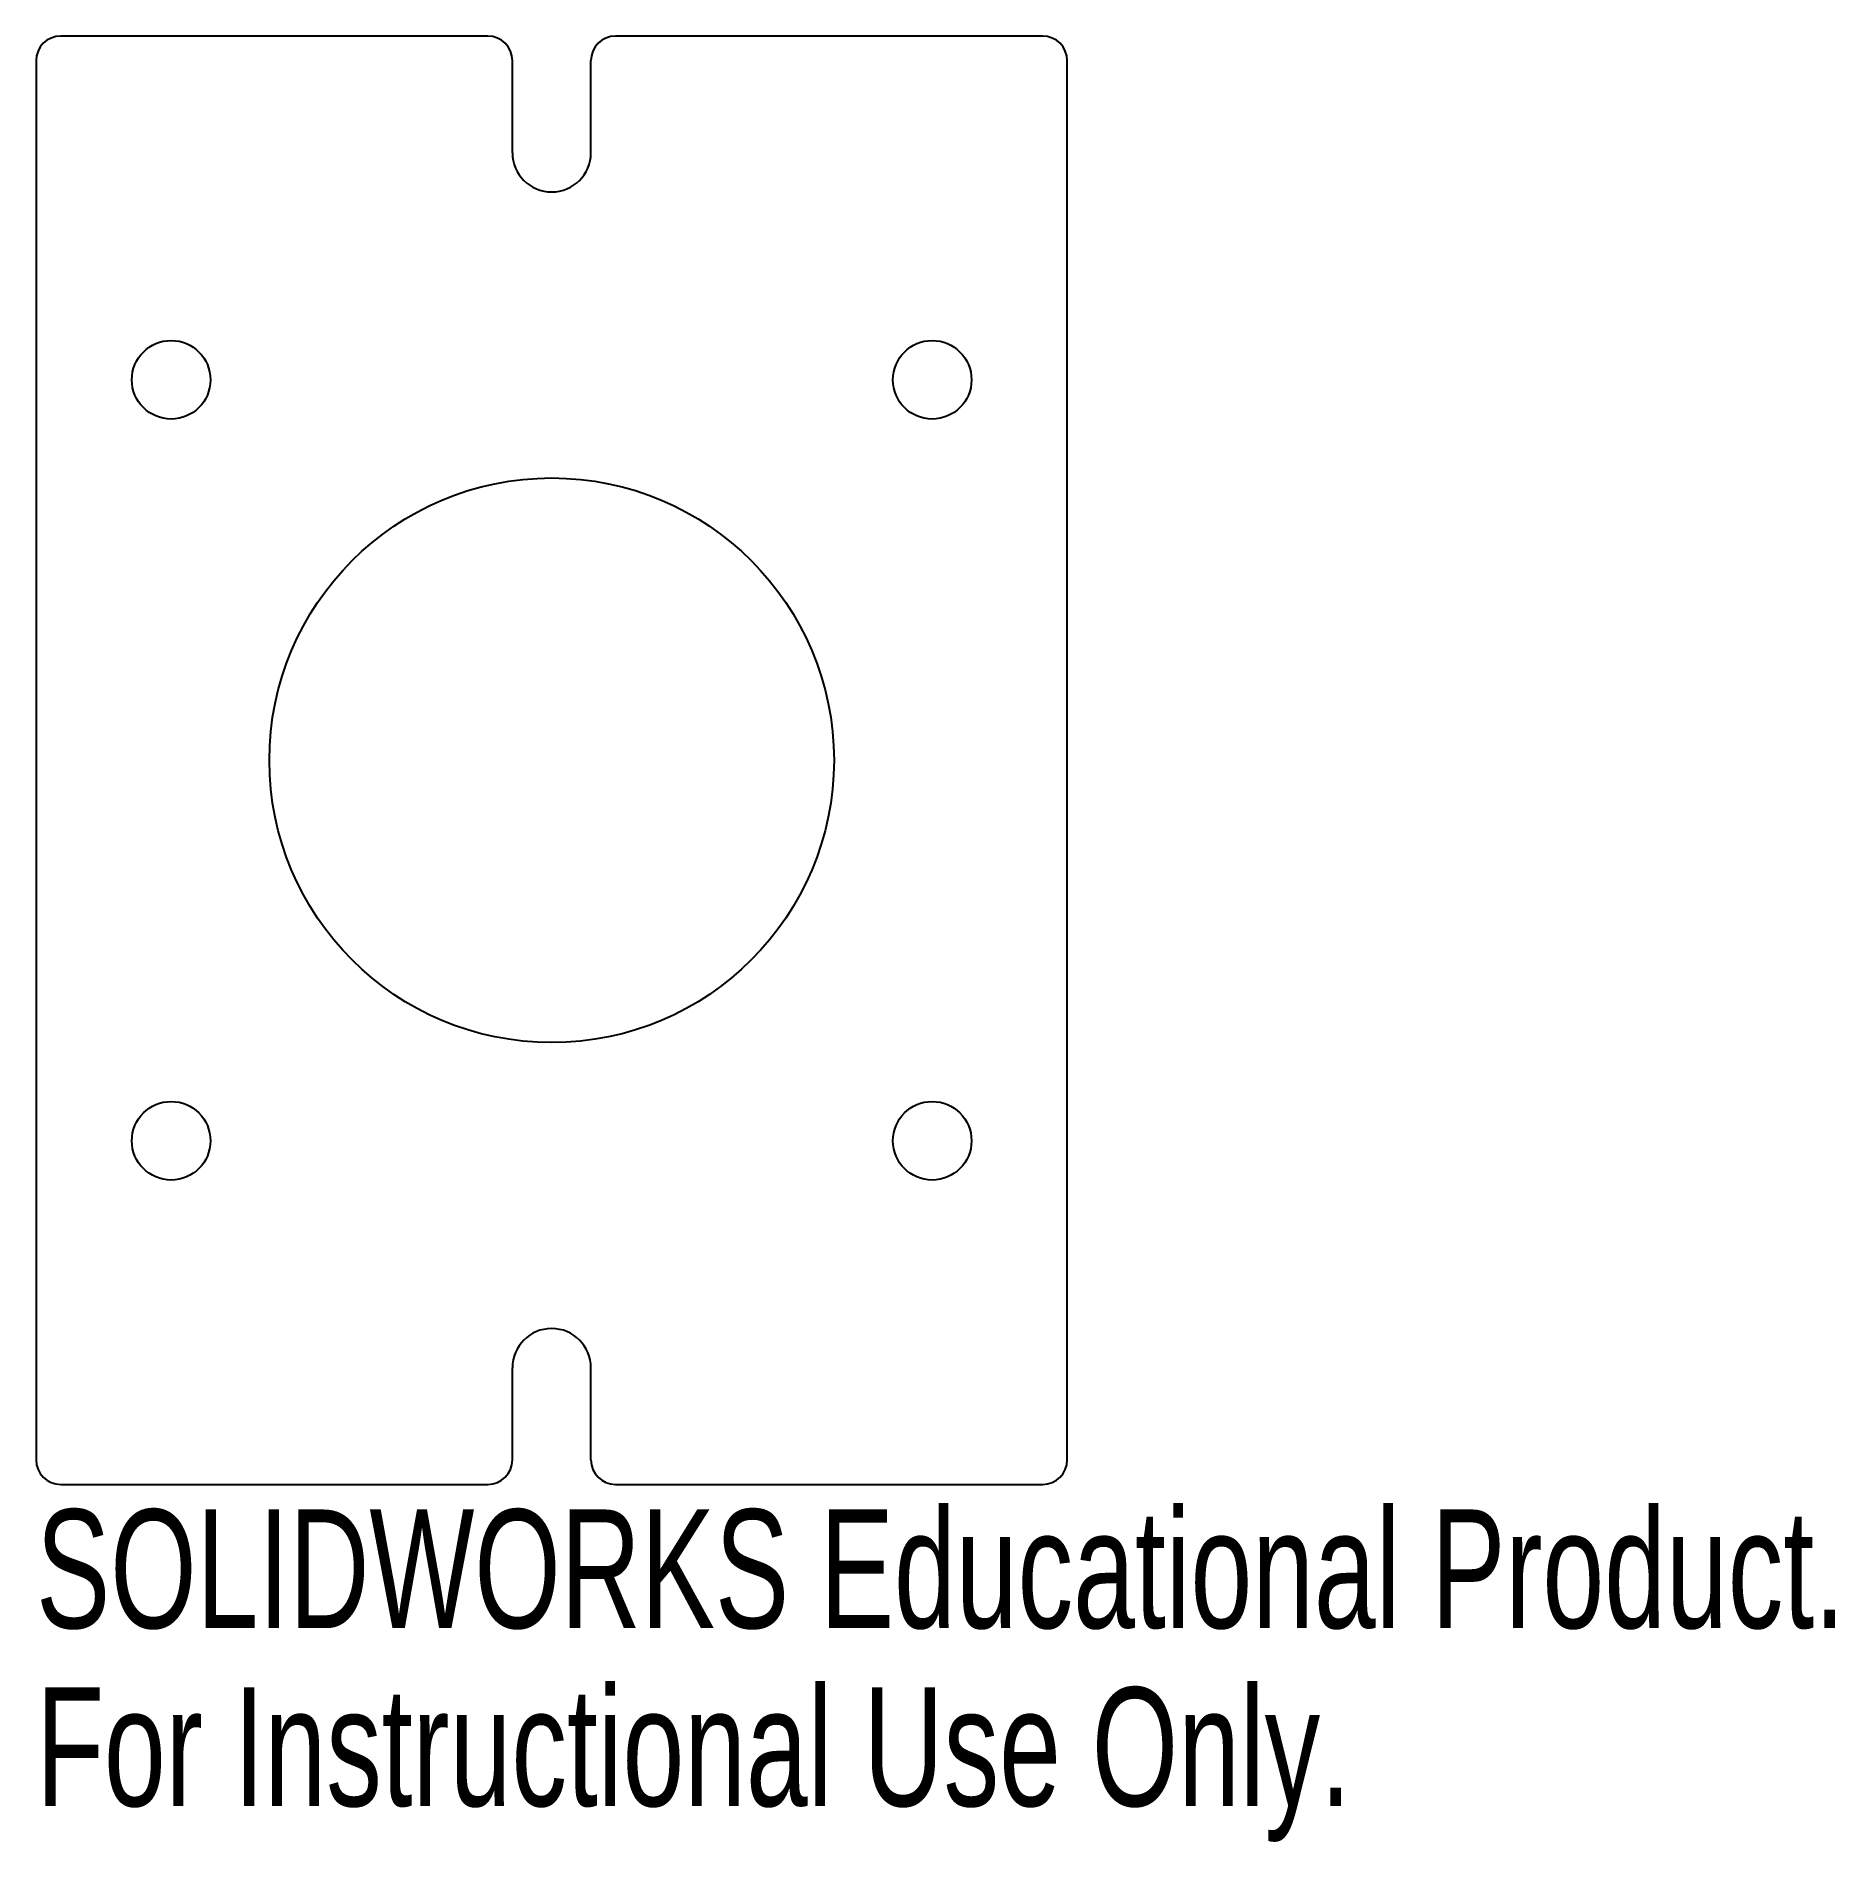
# Model space of a CAD drawing. Header units: millimetres. Extents: x -21 to 52.3, y -44.1 to 29.5.
import ezdxf

# ---------------------------------------------------------------- set-up
doc = ezdxf.new("R2010")
doc.units = ezdxf.units.MM
doc.styles.add('SLDTEXTSTYLE0', font='TXT', dxfattribs={"width": 0.7})

msp = doc.modelspace()

# ---------------------------------------------------------------- linework, layer by layer
at = {"color": 7, "linetype": 'Continuous', "lineweight": 25}
for p, q in [((-2.6, 29.5), (-20, 29.5)), ((20, 29.5), (2.6, 29.5)), ((-21, 28.5), (-21, -28.5)), ((-1.6, 24.75), (-1.6, 28.5)), ((1.6, 24.75), (1.6, 28.5)), ((21, -28.5), (21, 28.5)), ((-1.6, -28.5), (-1.6, -24.75)), ((1.6, -28.5), (1.6, -24.75)), ((-20, -29.5), (-2.6, -29.5)), ((2.6, -29.5), (20, -29.5))]:
    msp.add_line(p, q, dxfattribs=at)
for centre, radius in [((-15.5, 15.5), 1.6), ((15.5, 15.5), 1.6), ((0, 0), 11.5), ((-15.5, -15.5), 1.6), ((15.5, -15.5), 1.6)]:
    msp.add_circle(centre, radius, dxfattribs=at)
for centre, radius, start, end in [((-20, 28.5), 1, 90, 180), ((-2.6, 28.5), 1, 0, 90), ((2.6, 28.5), 1, 90, 180), ((20, 28.5), 1, 0, 90), ((0, 24.75), 1.6, 180, 0), ((0, -24.75), 1.6, 0, 180), ((-20, -28.5), 1, 180, 270), ((-2.6, -28.5), 1, 270, 0), ((2.6, -28.5), 1, 180, 270), ((20, -28.5), 1, 270, 0)]:
    msp.add_arc(centre, radius, start, end, dxfattribs=at)

# ---------------------------------------------------------------- texts
at = {"color": 7, "linetype": 'Continuous', "char_height": 4.83362, "attachment_point": 1, "style": 'SLDTEXTSTYLE0'}
for s, insert in [('SOLIDWORKS Educational Product.', (-21, -30.52)), ('For Instructional Use Only.', (-21, -37.77))]:
    msp.add_mtext(s, dxfattribs=dict(at, insert=insert))

doc.saveas('drawing.dxf')
